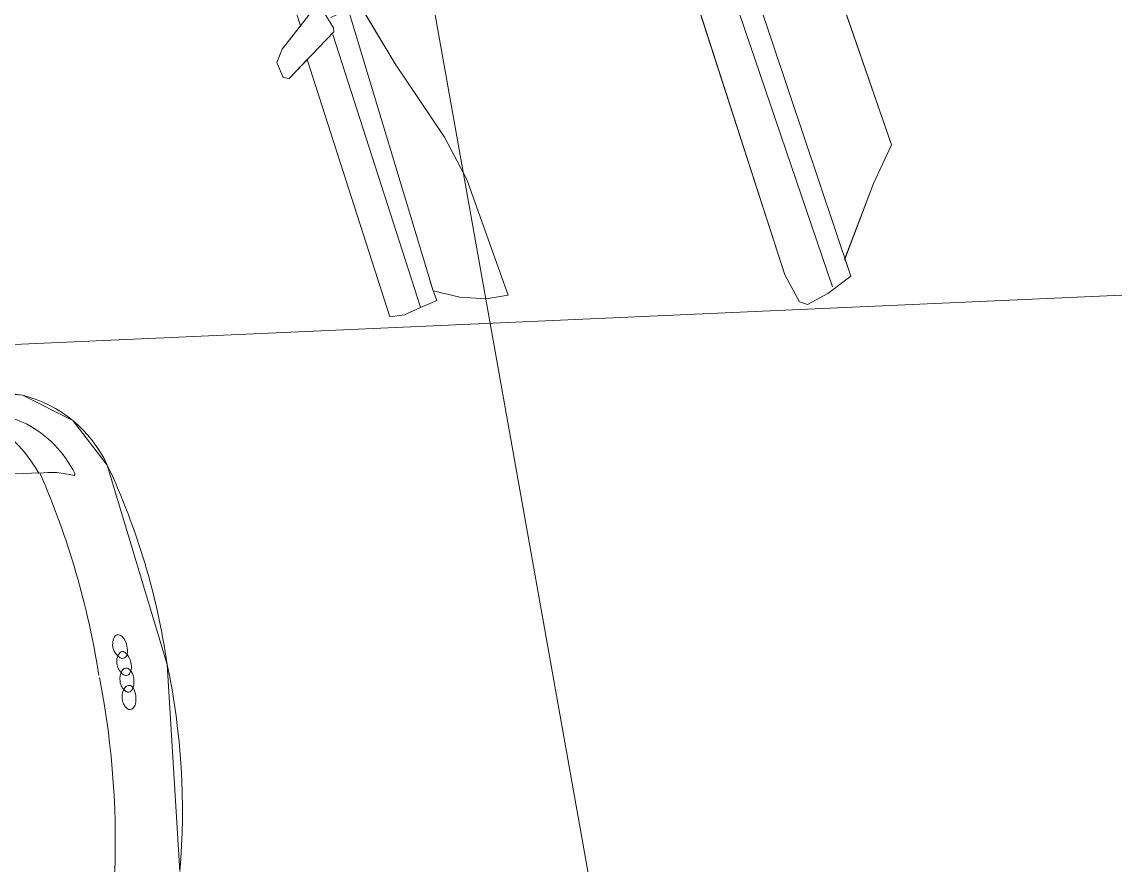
# Model space of a CAD drawing. Extents: x -1439 to 23780, y -1362 to 4476.
# Drawn here: x 10167.7 to 10469.8, y 1316 to 1549 of the extents above; entities that cross this region are included whole.
import ezdxf

# ---------------------------------------------------------------- set-up
doc = ezdxf.new("R2010")
doc.units = 0
doc.header["$MEASUREMENT"] = 0
doc.linetypes.add('Audi$0$DOT2', pattern=[0.125, 0, -0.125])
doc.linetypes.add('Audi$0$HIDDEN', pattern=[0.375, 0.25, -0.125])
doc.layers.get('0').update_dxf_attribs({"color": 9, "lineweight": 9})
for name, color, linetype, lineweight in [('Audi$0$04', 8, 'Continuous', 9), ('Audi$0$06D', 8, 'Continuous', 9), ('Audi$0$20', 8, 'Audi$0$DOT2', 9)]:
    doc.layers.add(name, color=color, linetype=linetype, lineweight=lineweight)

# ---------------------------------------------------------------- blocks, each defined once
blk = doc.blocks.new('Audi$0$Group-321-1')
at = {"lineweight": 0}
blk.add_lwpolyline([(384784.8615, 69371.012), (384784.9078, 69371.2302), (384784.8821, 69371.3838), (384784.7923, 69371.511), (384784.3139, 69371.8312), (384783.7777, 69372.0326)], dxfattribs=at)
for centre, radius, start, end in [((384783.3657, 69370.1215), 1.955, 60.966, 77.834), ((384783.1339, 69369.6371), 2.3005, 61.7007, 76.2646), ((384783.4781, 69370.0639), 1.955, 47.8221, 64.6901), ((384784.1759, 69371.7659), 0.0116, 115.4859, 202.8384), ((384784.2048, 69371.7798), 0.0437, 204.9366, 291.601), ((384784.1827, 69371.7527), 0.0264, 86.2513, 116.6), ((384784.1802, 69371.7174), 0.0619, 44.0406, 86.0686), ((384784.219, 69371.7483), 0.0101, 111.9283, 196.7629), ((384784.2267, 69371.7313), 0.0287, 93.4709, 113.7003), ((384784.2157, 69371.751), 0.0129, 292.515, 43.913), ((384784.2218, 69371.692), 0.0681, 58.3409, 87.3083), ((384784.245, 69371.7546), 0.0368, 193.5155, 249.2754), ((384784.2665, 69371.7271), 0.0153, 157.3959, 204.4647), ((384784.264, 69371.7268), 0.0131, 105.2381, 152.0925), ((384784.2938, 69371.739), 0.045, 202.974, 241.0454), ((384784.2396, 69371.7211), 0.0339, 22.2897, 58.1662), ((384784.2575, 69371.7317), 0.0153, 281.1914, 328.2602), ((384784.2684, 69371.7064), 0.0339, 67.4899, 103.3665), ((384784.2588, 69371.7295), 0.0131, 333.5636, 20.4181), ((384784.2551, 69371.6749), 0.0681, 38.3479, 67.3152), ((384784.2513, 69371.7608), 0.045, 244.6107, 282.6822), ((384784.2924, 69371.7303), 0.0368, 236.3807, 292.1406), ((384784.3065, 69371.7044), 0.0129, 81.7431, 193.1412), ((384784.3363, 69371.7123), 0.0437, 194.0551, 280.7195), ((384784.3025, 69371.7054), 0.0101, 288.8932, 13.7278), ((384784.2842, 69371.7018), 0.0287, 11.9558, 32.1852), ((384784.2999, 69371.6559), 0.0619, 39.5875, 81.6156), ((384784.3272, 69371.6786), 0.0264, 9.0561, 39.4048), ((384783.2195, 69369.5931), 2.3005, 49.3915, 63.9554), ((384784.3419, 69371.6807), 0.0116, 282.8177, 10.1702), ((384784.5586, 69371.2508), 0.3498, 356.6286, 48.0695), ((384784.4941, 69371.4395), 0.2436, 335.1741, 358.3712), ((384784.7399, 69371.4259), 0.00701, 59.8685, 111.3487), ((384784.5288, 69371.2049), 0.3125, 10.9765, 46.6208), ((384781.8315, 69372.3216), 3.0479, 334.2146, 341.2049), ((384784.4106, 69371.0507), 0.4181, 8.178, 43.1479), ((384784.436, 69371.2157), 0.4025, 344.8714, 6.9361), ((384783.6723, 69371.3777), 1.2443, 342.9317, 353.1906)]:
    blk.add_arc(centre, radius, start, end, dxfattribs=at)
blk = doc.blocks.new('Audi$0$Group-322-1')
for p, q in [((384781.331, 69370.2105), (384781.2966, 69370.1597)), ((384781.5743, 69369.9737), (384781.331, 69370.2105)), ((384781.2966, 69370.1597), (384781.2703, 69370.0916)), ((384781.2703, 69370.0916), (384781.2557, 69370.0172)), ((384781.2352, 69370.0373), (384781.1991, 69370.0045)), ((384781.2557, 69370.0172), (384781.2352, 69370.0373)), ((384781.1991, 69370.0045), (384781.1619, 69369.9731)), ((384781.784, 69369.4706), (384781.1997, 69370.004)), ((384781.9623, 69369.3941), (384781.2557, 69370.0169)), ((384781.2557, 69370.0169), (384781.2754, 69369.9991)), ((384781.1619, 69369.9731), (384781.1407, 69369.9383)), ((384781.6545, 69369.8691), (384781.5743, 69369.9737)), ((384781.1407, 69369.9383), (384781.6919, 69369.4347)), ((384781.7823, 69369.6607), (384781.6545, 69369.8691)), ((384781.9441, 69369.4245), (384781.7823, 69369.6607)), ((384781.6228, 69369.4109), (384781.7921, 69369.4695)), ((384781.7921, 69369.4695), (384781.8013, 69369.4647)), ((384781.8013, 69369.4647), (384781.8317, 69369.4193)), ((384781.8241, 69369.4453), (384781.8377, 69369.4563)), ((384781.8377, 69369.4563), (384781.862, 69369.4435)), ((384781.862, 69369.4435), (384781.8993, 69369.4183)), ((384781.9863, 69369.3597), (384781.9441, 69369.4245)), ((384781.6183, 69369.395), (384781.6228, 69369.4109)), ((384781.6494, 69369.3621), (384781.6183, 69369.395)), ((384781.8317, 69369.4193), (384781.8727, 69369.4049)), ((384781.8993, 69369.4183), (384781.9205, 69369.3851)), ((384781.7937, 69369.3845), (384781.6889, 69369.3595)), ((384781.7664, 69369.3807), (384781.9464, 69369.2177)), ((384781.8226, 69369.3912), (384781.7937, 69369.3845)), ((384781.8894, 69369.3631), (384781.8226, 69369.3912)), ((384781.9175, 69369.372), (384781.9084, 69369.3622)), ((384781.9205, 69369.3851), (384781.9175, 69369.372)), ((384781.6889, 69369.3595), (384781.6494, 69369.3621)), ((384781.9084, 69369.3622), (384781.8894, 69369.3631)), ((384781.9692, 69369.3081), (384781.9114, 69369.3606)), ((384781.97, 69369.3257), (384781.9863, 69369.3597)), ((384781.9978, 69369.329), (384781.9767, 69369.3483)), ((384781.9625, 69369.2298), (384782.008, 69369.3088)), ((384781.9659, 69369.2362), (384781.97, 69369.3257)), ((384782.008, 69369.3088), (384781.9978, 69369.329))]:
    blk.add_line(p, q)
blk.add_lwpolyline([(384781.331, 69370.2105), (384781.5743, 69369.9737), (384781.6545, 69369.8691), (384781.7823, 69369.6607), (384781.9441, 69369.4245), (384781.9863, 69369.3597), (384781.9796, 69369.3457), (384781.9978, 69369.329), (384782.008, 69369.3088), (384781.9659, 69369.2362), (384781.9464, 69369.2177), (384781.7687, 69369.3785), (384781.6889, 69369.3595), (384781.6494, 69369.3621), (384781.6183, 69369.395), (384781.6228, 69369.4109), (384781.6919, 69369.4347), (384781.1407, 69369.9383), (384781.1619, 69369.9731), (384781.1991, 69370.0045), (384781.2352, 69370.0373), (384781.2557, 69370.0169), (384781.2703, 69370.0916), (384781.2966, 69370.1597)], close=True)
blk = doc.blocks.new('Audi$0$Group-324-1')
for p, q in [((384781.7733, 69371.0498), (384781.7031, 69371.0121)), ((384782.5366, 69370.3335), (384781.7733, 69371.0498)), ((384781.7031, 69371.0121), (384781.6524, 69370.9735)), ((384782.4941, 69370.2883), (384781.7252, 69371.016)), ((384781.8057, 69371.015), (384782.0321, 69370.9999)), ((384782.0321, 69370.9999), (384782.1497, 69371.0007)), ((384782.1497, 69371.0007), (384782.6141, 69370.5571)), ((384781.6524, 69370.9735), (384781.6499, 69370.9499)), ((384781.6499, 69370.9499), (384781.7011, 69370.8824)), ((384781.7011, 69370.8824), (384782.4371, 69370.2063)), ((384782.6141, 69370.5571), (384782.5545, 69370.4624)), ((384782.5545, 69370.4624), (384782.5076, 69370.3596))]:
    blk.add_line(p, q)
blk.add_lwpolyline([(384782.6141, 69370.5571), (384782.1497, 69371.0007), (384782.0321, 69370.9999), (384781.8107, 69371.0146), (384781.7733, 69371.0498), (384781.7031, 69371.0121), (384781.6524, 69370.9735), (384781.6499, 69370.9499), (384781.7011, 69370.8824), (384782.4371, 69370.2063), (384782.5131, 69370.3555), (384782.5079, 69370.3604), (384782.5545, 69370.4624)], close=True)
blk = doc.blocks.new('Audi$0$p-audi_arac')
at = {"layer": 'Audi$0$06D', "lineweight": 0, "flags": 128}
blk.add_lwpolyline([(695.6, 0.8), (-4.4, 0.8), (-4.4, 400.8), (695.6, 400.8)], close=True, dxfattribs=at)
at = {"xscale": 99.99999999999999, "yscale": 99.99999999999999, "zscale": 99.99999999999999, "rotation": 117.1763778173342}
for name in ['Audi$0$Group-321-1', 'Audi$0$Group-324-1', 'Audi$0$Group-322-1']:
    blk.add_blockref(name, (23745751.03, -31061967.79), dxfattribs=at)

msp = doc.modelspace()

# ---------------------------------------------------------------- linework, layer by layer
at = {"layer": 'Audi$0$20', "linetype": 'Audi$0$HIDDEN', "lineweight": 0}
msp.add_lwpolyline([(7129.5, 979.76, -0.152644), (10705.5, 2076.19, -0.10573)], format="xyb", dxfattribs=at)

# ---------------------------------------------------------------- block references
at = {"layer": 'Audi$0$04', "xscale": -1}
for p, rotation in [((10682.45, 1482.11), 2.552040130733149), ((10341.32, 1192.39), 10.10380511193408)]:
    msp.add_blockref('Audi$0$p-audi_arac', p, dxfattribs=dict(at, rotation=rotation))

doc.saveas('drawing.dxf')
